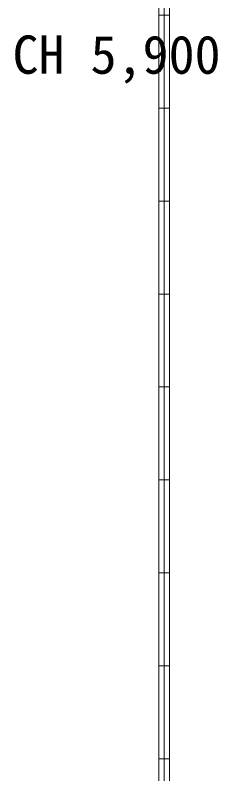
# Model space of a CAD drawing. Units: millimetres, scale not verified. Extents: x -26608 to 26608, y -19482 to 19482.
# Drawn here: x -4565 to -2472, y -3996 to 3823 of the extents above; entities that cross this region are included whole.
import ezdxf
from ezdxf.enums import TextEntityAlignment as Align

# ---------------------------------------------------------------- set-up
doc = ezdxf.new("R2010")
doc.units = ezdxf.units.MM
doc.header["$LTSCALE"] = 100
doc.layers.add('0-1___', color=7, linetype='Continuous', lineweight=18)
doc.layers.add('0-3_220418_3__________________', color=7, linetype='Continuous', lineweight=18)
doc.styles.add('ＭＳ ゴシック', font='')
doc.styles.get('ＭＳ ゴシック').set_extended_font_data('MS Gothic')

# ---------------------------------------------------------------- blocks, each defined once
blk = doc.blocks.new('____')
at = {"layer": '0-3_220418_3__________________'}
for p, q in [((-2441, -8548.5), (-2441, 15345.5)), ((-2331, -8548.5), (-2331, 15345.5)), ((-2386, 14640.5), (-2386, -8573.5)), ((-2331, 2947.5), (-2441, 2947.5)), ((-2331, 1989.5), (-2441, 1989.5)), ((-2331, 1031.5), (-2441, 1031.5)), ((-2331, 73.5), (-2441, 73.5)), ((-2331, -884.5), (-2441, -884.5)), ((-2331, -1842.5), (-2441, -1842.5)), ((-2331, -2800.5), (-2441, -2800.5)), ((-2331, -3758.5), (-2441, -3758.5))]:
    blk.add_line(p, q, dxfattribs=at)

msp = doc.modelspace()

# ---------------------------------------------------------------- linework, layer by layer
at = {"layer": '0-3_220418_3__________________'}
for p, q in [((-3082.9, -8630.6), (-3082.9, 15263.4)), ((-2972.9, -8630.6), (-2972.9, 15263.4)), ((-3027.9, 14558.4), (-3027.9, -8655.6)), ((-3082.9, 3823.4), (-2972.9, 3823.4)), ((-3082.9, 2865.4), (-2972.9, 2865.4)), ((-3082.9, 1907.4), (-2972.9, 1907.4)), ((-3082.9, 949.4), (-2972.9, 949.4)), ((-3082.9, -8.6), (-2972.9, -8.6)), ((-3082.9, -966.6), (-2972.9, -966.6)), ((-3082.9, -1924.6), (-2972.9, -1924.6)), ((-3082.9, -2882.6), (-2972.9, -2882.6)), ((-3082.9, -3840.6), (-2972.9, -3840.6))]:
    msp.add_line(p, q, dxfattribs=at)

# ---------------------------------------------------------------- block references
at = {"layer": '0-1___'}
msp.add_blockref('____', (-641.8, -82), dxfattribs=at)

# ---------------------------------------------------------------- texts
at = {"layer": '0-1___', "style": 'ＭＳ ゴシック'}
msp.add_text('CH 5,900', height=394.7, dxfattribs=at).set_placement((-4591.6, 3101.1), align=Align.BOTTOM_LEFT)

doc.saveas('drawing.dxf')
